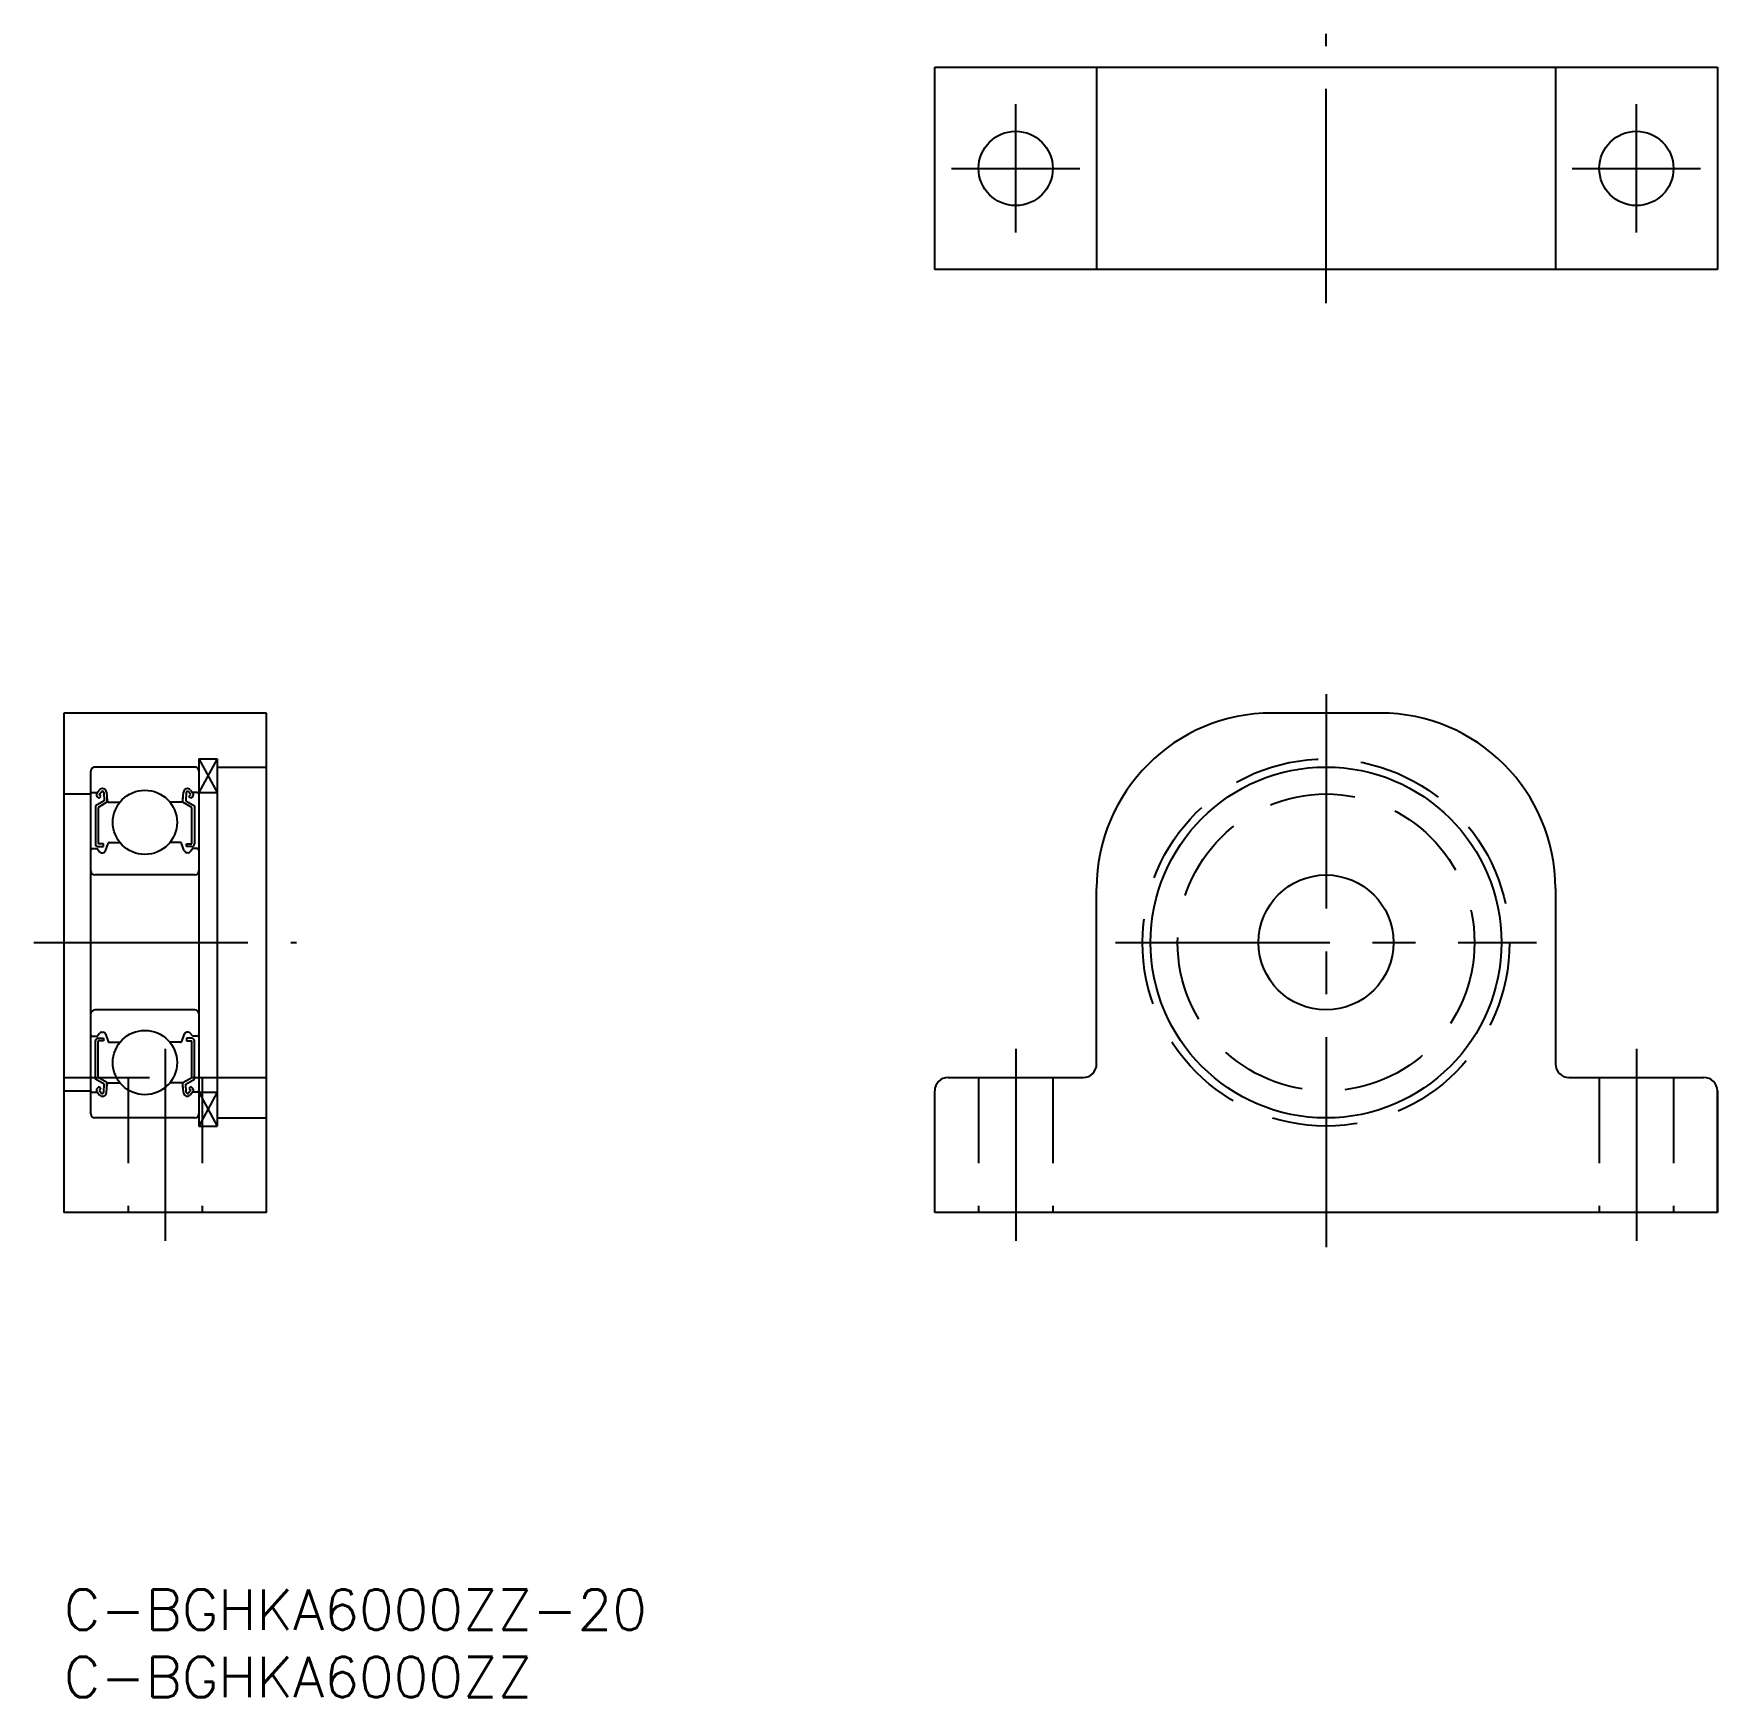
# Model space of a CAD drawing. Extents: x -2 to 123, y -8 to 115.
import ezdxf
from ezdxf.enums import TextEntityAlignment as Align

# ---------------------------------------------------------------- set-up
doc = ezdxf.new("R2010")
doc.units = 0
doc.header["$LTSCALE"] = 0.5
doc.linetypes.add('CENTER', pattern=[50.8, 31.75, -6.35, 6.35, -6.35])
doc.linetypes.add('DASHED', pattern=[19.05, 12.7, -6.35])
doc.layers.get('0').update_dxf_attribs({"linetype": 'CONTINUOUS'})
doc.layers.add('CENTER', color=1, linetype='CENTER')
doc.styles.get("Standard").update_dxf_attribs({"font": 'txt.shx', "height": 3, "bigfont": 'bigfont.shx'})

msp = doc.modelspace()

# ---------------------------------------------------------------- linework, layer by layer
at = {"color": 7, "linetype": 'CONTINUOUS'}
for p, q in [((64.53, 112.78), (122.53, 112.78)), ((64.53, 97.78), (64.53, 112.78)), ((76.53, 112.78), (76.53, 97.78)), ((110.53, 112.78), (110.53, 97.78)), ((122.53, 112.78), (122.53, 97.78)), ((122.53, 97.78), (64.53, 97.78)), ((0, 64.93), (0, 27.93)), ((15, 64.93), (0, 64.93)), ((15, 27.93), (15, 64.93)), ((97.53, 64.93), (89.53, 64.93)), ((10, 61.53), (10, 34.33)), ((10, 61.53), (11.35, 61.53)), ((11.35, 61.53), (11.35, 34.33)), ((2, 35.23), (2, 60.63)), ((9.7, 60.93), (2.3, 60.93)), ((11.35, 60.93), (15, 60.93)), ((0, 58.93), (2, 58.93)), ((2.1, 59.03), (2.46, 59.03)), ((2.45, 59.02), (2.62, 59.22)), ((2.6, 58.61), (2.46, 58.75)), ((2.6, 58.89), (2.77, 59.09)), ((2.74, 58.75), (2.6, 58.89)), ((2.6, 58.61), (2.74, 58.75)), ((2.95, 59.03), (2.98, 58.43)), ((3.15, 59.06), (3.2, 58.42)), ((3.18, 58.68), (3.18, 58.32)), ((8.8, 58.42), (8.85, 59.06)), ((8.82, 58.32), (8.82, 58.68)), ((9.05, 59.03), (9.02, 58.43)), ((9.4, 58.89), (9.23, 59.09)), ((9.26, 58.75), (9.4, 58.89)), ((9.4, 58.61), (9.26, 58.75)), ((9.38, 59.22), (9.55, 59.02)), ((9.54, 58.75), (9.4, 58.61)), ((9.9, 59.03), (9.54, 59.03)), ((10, 59.03), (11.35, 59.03)), ((2.98, 58.43), (2.33, 58.06)), ((2.33, 58.06), (2.33, 55.23)), ((3.18, 58.32), (2.53, 57.94)), ((2.53, 57.94), (2.53, 55.23)), ((3.3, 58.33), (4.15, 58.33)), ((8.7, 58.33), (7.85, 58.33)), ((9.47, 57.94), (8.82, 58.32)), ((9.02, 58.43), (9.67, 58.06)), ((9.47, 55.23), (9.47, 57.94)), ((9.67, 58.06), (9.67, 55.23)), ((2.93, 55.23), (2.53, 55.23)), ((2.53, 55.03), (2.93, 55.03)), ((2.93, 55.03), (2.93, 55.23)), ((3.08, 54.71), (3.28, 55.27)), ((3.37, 55.33), (4.15, 55.33)), ((8.63, 55.33), (7.85, 55.33)), ((8.92, 54.71), (8.72, 55.27)), ((9.07, 55.03), (9.07, 55.23)), ((9.07, 55.23), (9.47, 55.23)), ((9.47, 55.03), (9.07, 55.03)), ((2.1, 54.88), (2.45, 54.88)), ((2.45, 54.88), (2.64, 54.65)), ((2.79, 54.58), (2.89, 54.58)), ((9.21, 54.58), (9.11, 54.58)), ((9.55, 54.88), (9.36, 54.65)), ((9.9, 54.88), (9.55, 54.88)), ((9.7, 52.93), (2.3, 52.93)), ((76.53, 38.93), (76.53, 51.93)), ((110.53, 51.93), (110.53, 38.93)), ((9.7, 42.93), (2.3, 42.93)), ((2.45, 40.98), (2.64, 41.21)), ((2.79, 41.28), (2.89, 41.28)), ((9.21, 41.28), (9.11, 41.28)), ((9.55, 40.98), (9.36, 41.21)), ((2.1, 40.98), (2.45, 40.98)), ((2.33, 37.81), (2.33, 40.63)), ((2.53, 40.83), (2.93, 40.83)), ((2.53, 37.92), (2.53, 40.63)), ((2.93, 40.63), (2.53, 40.63)), ((2.93, 40.83), (2.93, 40.63)), ((3.08, 41.15), (3.28, 40.6)), ((3.37, 40.53), (4.15, 40.53)), ((8.63, 40.53), (7.85, 40.53)), ((8.92, 41.15), (8.72, 40.6)), ((9.47, 40.83), (9.07, 40.83)), ((9.07, 40.83), (9.07, 40.63)), ((9.07, 40.63), (9.47, 40.63)), ((9.47, 37.92), (9.47, 40.63)), ((9.9, 40.98), (9.55, 40.98)), ((9.67, 37.81), (9.67, 40.63)), ((2.98, 37.43), (2.33, 37.81)), ((3.18, 37.55), (2.53, 37.92)), ((3.15, 36.81), (3.2, 37.44)), ((3.18, 37.19), (3.18, 37.55)), ((3.3, 37.53), (4.15, 37.53)), ((8.7, 37.53), (7.85, 37.53)), ((8.85, 36.81), (8.8, 37.44)), ((8.82, 37.55), (9.47, 37.92)), ((8.82, 37.19), (8.82, 37.55)), ((9.02, 37.43), (9.67, 37.81)), ((65.53, 37.93), (75.53, 37.93)), ((111.53, 37.93), (121.53, 37.93)), ((0, 36.93), (2, 36.93)), ((2.1, 36.83), (2.46, 36.83)), ((2.45, 36.85), (2.62, 36.64)), ((2.6, 37.26), (2.46, 37.12)), ((2.6, 37.26), (2.74, 37.12)), ((2.74, 37.12), (2.6, 36.98)), ((2.6, 36.98), (2.77, 36.77)), ((2.95, 36.83), (2.98, 37.43)), ((9.05, 36.83), (9.02, 37.43)), ((9.4, 36.98), (9.23, 36.77)), ((9.4, 37.26), (9.26, 37.12)), ((9.26, 37.12), (9.4, 36.98)), ((9.55, 36.85), (9.38, 36.64)), ((9.4, 37.26), (9.54, 37.12)), ((9.9, 36.83), (9.54, 36.83)), ((10, 36.83), (11.35, 36.83)), ((64.53, 27.93), (64.53, 36.93)), ((122.53, 36.93), (122.53, 27.93)), ((122.53, 27.93), (122.53, 36.93)), ((9.7, 34.93), (2.3, 34.93)), ((10, 34.33), (11.35, 34.33)), ((11.35, 34.93), (15, 34.93)), ((15, 27.93), (0, 27.93)), ((122.53, 27.93), (64.53, 27.93))]:
    msp.add_line(p, q, dxfattribs=at)
at = {"color": 3, "linetype": 'CONTINUOUS'}
for p, q in [((10, 61.53), (11.35, 59.03)), ((11.35, 61.53), (10, 59.03)), ((10, 36.83), (11.35, 34.33)), ((11.35, 36.83), (10, 34.33))]:
    msp.add_line(p, q, dxfattribs=at)
at = {"color": 3, "linetype": 'DASHED'}
for p, q in [((0, 37.93), (15, 37.93)), ((4.75, 37.93), (4.75, 27.93)), ((10.25, 37.93), (10.25, 27.93)), ((67.78, 37.93), (67.78, 27.93)), ((73.28, 37.93), (73.28, 27.93)), ((113.78, 37.93), (113.78, 27.93)), ((119.28, 37.93), (119.28, 27.93))]:
    msp.add_line(p, q, dxfattribs=at)
at = {"color": 7, "linetype": 'CONTINUOUS'}
for centre, radius in [((70.53, 105.28), 2.75), ((116.53, 105.28), 2.75), ((93.53, 47.93), 13), ((6, 56.83), 2.38), ((93.53, 47.93), 5), ((6, 39.03), 2.38)]:
    msp.add_circle(centre, radius, dxfattribs=at)
at = {"color": 3, "linetype": 'DASHED'}
for radius in [13.6, 11]:
    msp.add_circle((93.53, 47.93), radius, dxfattribs=at)
at = {"color": 7, "linetype": 'CONTINUOUS'}
for centre, radius, start, end in [((89.53, 51.93), 13, 90, 180), ((97.53, 51.93), 13, 0, 90), ((2.3, 60.63), 0.3, 90, 180), ((9.7, 60.63), 0.3, 0, 90), ((2.1, 58.93), 0.1, 90, 180), ((2.6, 58.89), 0.2, 140.137, 225.002), ((2.85, 59.03), 0.3, 4.9354, 140.137), ((2.85, 59.03), 0.1, 3.1017, 139.9503), ((9.15, 59.03), 0.3, 39.863, 175.0646), ((9.15, 59.03), 0.1, 40.0497, 176.8983), ((9.4, 58.89), 0.2, 314.998, 39.863), ((9.9, 58.93), 0.1, 0, 90), ((3.3, 58.43), 0.1, 184.9354, 270), ((8.7, 58.43), 0.1, 270, 355.0646), ((2.53, 55.23), 0.2, 180, 270), ((3.37, 55.23), 0.1, 90, 159.9916), ((8.63, 55.23), 0.1, 20.0084, 90), ((9.47, 55.23), 0.2, 270, 0), ((2.1, 54.78), 0.1, 90, 180), ((2.79, 54.78), 0.2, 219.9762, 270), ((2.89, 54.78), 0.2, 270, 339.9916), ((9.11, 54.78), 0.2, 200.0084, 270), ((9.21, 54.78), 0.2, 270, 320.0238), ((9.9, 54.78), 0.1, 0, 90), ((2.3, 53.23), 0.3, 180, 270), ((9.7, 53.23), 0.3, 270, 0), ((2.3, 42.63), 0.3, 90, 180), ((9.7, 42.63), 0.3, 0, 90), ((2.79, 41.08), 0.2, 90, 140.0238), ((2.89, 41.08), 0.2, 20.0084, 90), ((9.11, 41.08), 0.2, 90, 159.9916), ((9.21, 41.08), 0.2, 39.9762, 90), ((2.1, 41.08), 0.1, 180, 270), ((2.53, 40.63), 0.2, 90, 180), ((3.37, 40.63), 0.1, 200.0084, 270), ((8.63, 40.63), 0.1, 270, 339.9916), ((9.47, 40.63), 0.2, 0, 90), ((9.9, 41.08), 0.1, 270, 0), ((75.53, 38.93), 1, 270, 0), ((111.53, 38.93), 1, 180, 270), ((3.3, 37.43), 0.1, 90, 175.0646), ((8.7, 37.43), 0.1, 4.9354, 90), ((65.53, 36.93), 1, 90, 180), ((121.53, 36.93), 1, 0, 90), ((2.1, 36.93), 0.1, 180, 270), ((2.6, 36.98), 0.2, 134.998, 219.863), ((2.85, 36.83), 0.3, 219.863, 355.0646), ((2.85, 36.84), 0.1, 220.0497, 356.8983), ((9.15, 36.83), 0.3, 184.9354, 320.137), ((9.15, 36.84), 0.1, 183.1017, 319.9503), ((9.4, 36.98), 0.2, 320.137, 45.002), ((9.9, 36.93), 0.1, 270, 0), ((2.3, 35.23), 0.3, 180, 270), ((9.7, 35.23), 0.3, 270, 0)]:
    msp.add_arc(centre, radius, start, end, dxfattribs=at)
at = {"layer": 'CENTER', "color": 1, "linetype": 'CENTER'}
for p, q in [((93.53, 95.3), (93.53, 115.26)), ((70.53, 100.53), (70.53, 110.03)), ((116.53, 100.53), (116.53, 110.03)), ((65.78, 105.28), (75.28, 105.28)), ((111.78, 105.28), (121.28, 105.28)), ((93.53, 66.32), (93.53, 25.36)), ((-2.24, 47.93), (17.24, 47.93)), ((77.93, 47.93), (109.13, 47.93)), ((7.5, 40.04), (7.5, 25.83)), ((70.53, 40.04), (70.53, 25.83)), ((116.53, 40.04), (116.53, 25.83))]:
    msp.add_line(p, q, dxfattribs=at)

# ---------------------------------------------------------------- texts
at = {"color": 7, "linetype": 'CONTINUOUS'}
for s, p in [('C-BGHKA6000ZZ-20', (0, 0)), ('C-BGHKA6000ZZ', (0, -5))]:
    msp.add_text(s, height=3, dxfattribs=at).set_placement(p, align=Align.TOP_LEFT)

doc.saveas('drawing.dxf')
